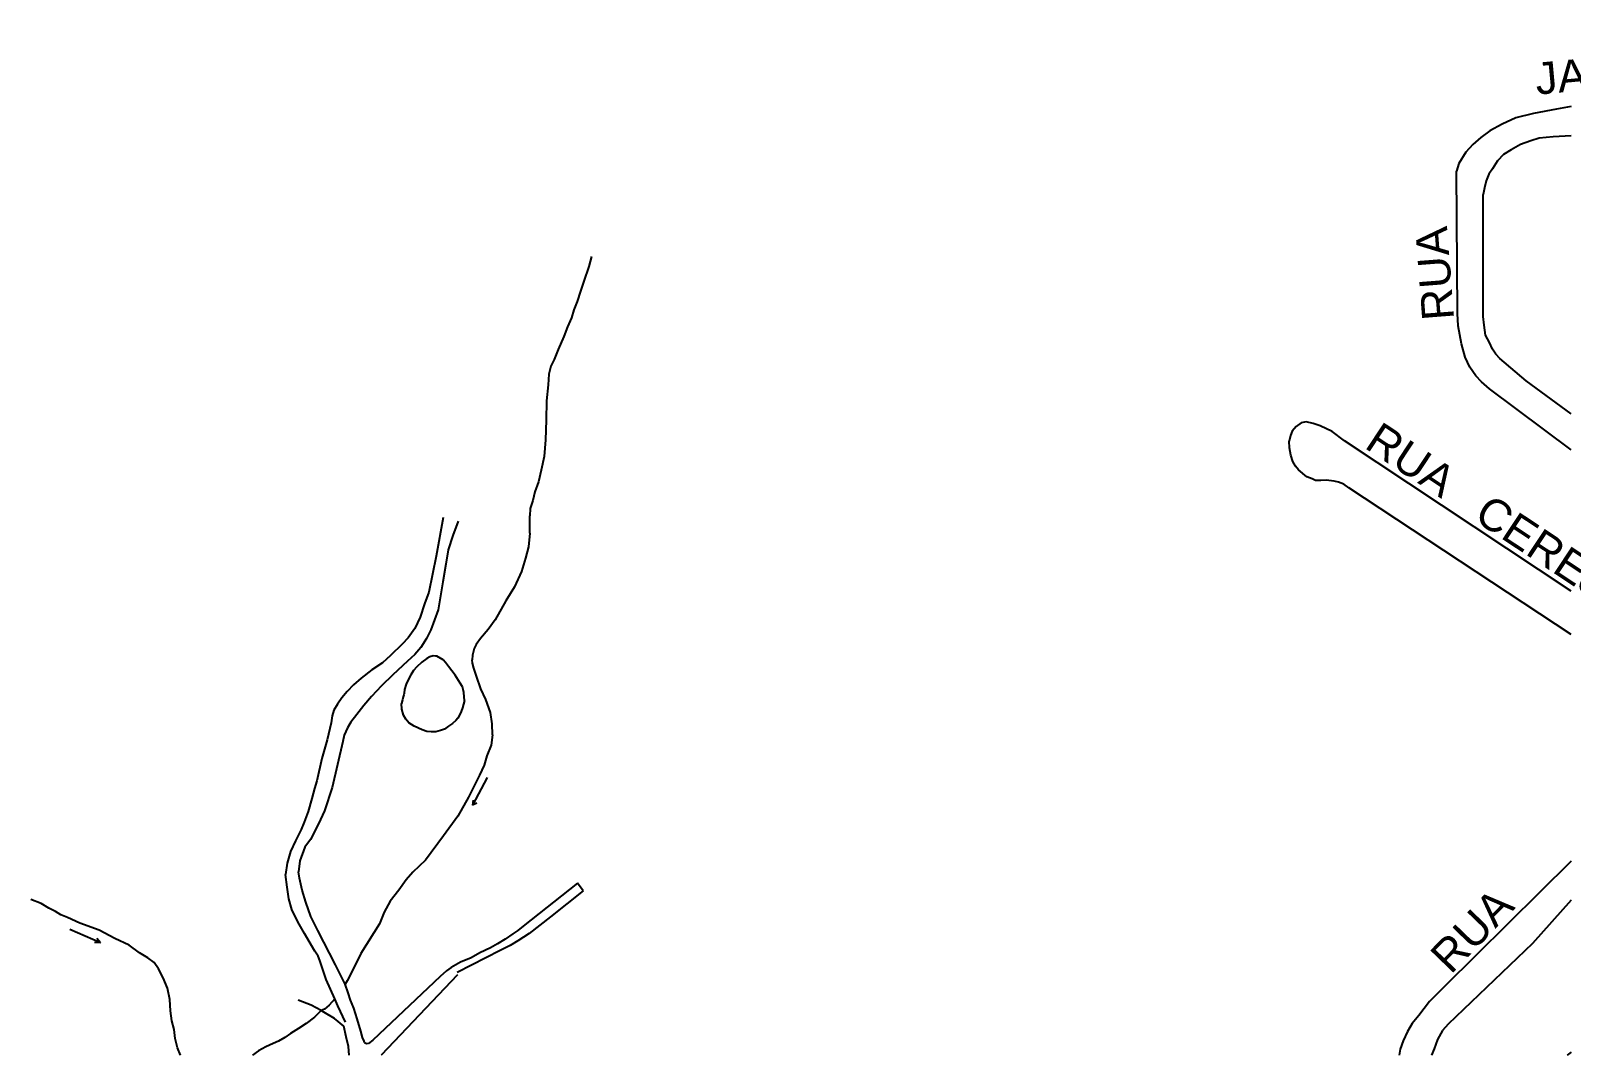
# Model space of a CAD drawing. Header units: millimetres. Extents: x 583 to 26013, y 350 to 21391.
# Drawn here: x 6107.6 to 6591.2, y 12384 to 12705.8 of the extents above; entities that cross this region are included whole.
import ezdxf

# ---------------------------------------------------------------- set-up
doc = ezdxf.new("R2010")
doc.units = ezdxf.units.MM
for name, color, linetype in [('105-QUADRAS_ESTRADAS', 80, 'Continuous'), ('110-CERCA_DE_ARAME', 10, 'Continuous'), ('145-', 130, 'Continuous')]:
    doc.layers.add(name, color=color, linetype=linetype)
doc.styles.add('EU', font='arial.ttf', dxfattribs={"height": 10})

msp = doc.modelspace()

# ---------------------------------------------------------------- linework, layer by layer
at = {"layer": '105-QUADRAS_ESTRADAS', "color": 0, "linetype": 'Continuous'}
for p, q in [((6579.31551, 12679.80241), (6573.81551, 12678.40241)), ((6586.51551, 12681.10241), (6579.31551, 12679.80241)), ((6591.11551, 12682.00241), (6586.51551, 12681.10241)), ((6565.61551, 12674.30241), (6562.81551, 12672.20241)), ((6569.51551, 12676.40241), (6565.61551, 12674.30241)), ((6573.81551, 12678.40241), (6569.51551, 12676.40241)), ((6560.31551, 12670.10241), (6558.11551, 12667.60241)), ((6562.81551, 12672.20241), (6560.31551, 12670.10241)), ((6575.21551, 12670.00241), (6572.31551, 12668.40241)), ((6578.51551, 12671.20241), (6575.21551, 12670.00241)), ((6581.11551, 12672.00241), (6578.51551, 12671.20241)), ((6585.51551, 12672.50241), (6581.11551, 12672.00241)), ((6591.11551, 12672.80241), (6585.51551, 12672.50241)), ((6558.11551, 12667.60241), (6555.91551, 12664.10241)), ((6568.01551, 12664.90241), (6566.41551, 12662.40241)), ((6569.91551, 12666.90241), (6568.01551, 12664.90241)), ((6572.31551, 12668.40241), (6569.91551, 12666.90241)), ((6555.91551, 12664.10241), (6555.11551, 12661.70241)), ((6555.51551, 12617.00241), (6555.11551, 12661.70241)), ((6565.31551, 12660.70241), (6564.51551, 12658.60241)), ((6566.41551, 12662.40241), (6565.31551, 12660.70241)), ((6563.91551, 12656.40241), (6563.51551, 12654.30241)), ((6564.51551, 12658.60241), (6563.91551, 12656.40241)), ((6563.51551, 12616.00241), (6563.51551, 12654.30241)), ((6555.71551, 12613.10241), (6555.51551, 12617.00241)), ((6563.81551, 12613.30241), (6563.51551, 12616.00241)), ((6556.71551, 12607.40241), (6555.71551, 12613.10241)), ((6564.31551, 12610.20241), (6563.81551, 12613.30241)), ((6557.91551, 12603.30241), (6556.71551, 12607.40241)), ((6565.51551, 12607.90241), (6564.31551, 12610.20241)), ((6566.41551, 12605.80241), (6565.51551, 12607.90241)), ((6559.31551, 12600.10241), (6557.91551, 12603.30241)), ((6567.51551, 12604.20241), (6566.41551, 12605.80241)), ((6568.81551, 12602.80241), (6567.51551, 12604.20241)), ((6577.01551, 12595.80241), (6568.81551, 12602.80241)), ((6561.21551, 12597.40241), (6559.31551, 12600.10241)), ((6563.01551, 12595.50241), (6561.21551, 12597.40241)), ((6565.51551, 12593.30241), (6563.01551, 12595.50241)), ((6591.11551, 12574.10241), (6565.51551, 12593.30241)), ((6591.11551, 12585.50241), (6577.01551, 12595.80241)), ((6506.41551, 12582.60241), (6504.81551, 12581.50241)), ((6508.01551, 12582.90241), (6506.41551, 12582.60241)), ((6510.11551, 12582.40241), (6508.01551, 12582.90241)), ((6512.41551, 12581.70241), (6510.11551, 12582.40241)), ((6503.01551, 12578.70241), (6502.61551, 12576.90241)), ((6503.61551, 12580.00241), (6503.01551, 12578.70241)), ((6504.81551, 12581.50241), (6503.61551, 12580.00241)), ((6516.11551, 12579.90241), (6512.41551, 12581.70241)), ((6520.01551, 12577.00241), (6516.11551, 12579.90241)), ((6502.71551, 12574.80241), (6502.61551, 12576.90241)), ((6503.11551, 12572.50241), (6502.71551, 12574.80241)), ((6503.81551, 12570.50241), (6503.11551, 12572.50241)), ((6591.11551, 12529.80241), (6520.01551, 12577.00241)), ((6504.61551, 12569.00241), (6503.81551, 12570.50241)), ((6505.51551, 12567.90241), (6504.61551, 12569.00241)), ((6508.21551, 12565.70241), (6505.51551, 12567.90241)), ((6509.81551, 12565.00241), (6508.21551, 12565.70241)), ((6510.91551, 12564.50241), (6509.81551, 12565.00241)), ((6512.61551, 12564.50241), (6510.91551, 12564.50241)), ((6514.21551, 12564.60241), (6512.61551, 12564.50241)), ((6516.71551, 12564.30241), (6514.21551, 12564.60241)), ((6518.11551, 12564.00241), (6516.71551, 12564.30241)), ((6519.81551, 12563.40241), (6518.11551, 12564.00241)), ((6521.41551, 12562.20241), (6519.81551, 12563.40241)), ((6591.11551, 12516.10241), (6521.41551, 12562.20241)), ((6237.01551, 12552.90241), (6234.91551, 12540.70241)), ((6241.81551, 12551.70241), (6240.11551, 12547.20241)), ((6240.11551, 12547.20241), (6238.61551, 12542.70241)), ((6234.91551, 12540.70241), (6232.51551, 12529.40241)), ((6238.61551, 12542.70241), (6237.91551, 12538.20241)), ((6237.91551, 12538.20241), (6236.91551, 12532.70241)), ((6232.51551, 12529.40241), (6231.21551, 12525.80241)), ((6236.91551, 12532.70241), (6235.51551, 12523.90241)), ((6231.21551, 12525.80241), (6229.81551, 12521.60241)), ((6229.81551, 12521.60241), (6228.11551, 12518.00241)), ((6235.51551, 12523.90241), (6233.21551, 12517.60241)), ((6226.11551, 12515.10241), (6224.21551, 12513.10241)), ((6228.11551, 12518.00241), (6226.11551, 12515.10241)), ((6231.81551, 12514.90241), (6230.01551, 12512.10241)), ((6233.21551, 12517.60241), (6231.81551, 12514.90241)), ((6220.51551, 12509.60241), (6218.01551, 12507.20241)), ((6224.21551, 12513.10241), (6220.51551, 12509.60241)), ((6228.11551, 12509.90241), (6225.81551, 12507.80241)), ((6230.01551, 12512.10241), (6228.11551, 12509.90241)), ((6214.71551, 12505.00241), (6211.31551, 12502.40241)), ((6218.01551, 12507.20241), (6214.71551, 12505.00241)), ((6225.81551, 12507.80241), (6221.21551, 12503.50241)), ((6208.91551, 12500.30241), (6206.91551, 12498.20241)), ((6211.31551, 12502.40241), (6208.91551, 12500.30241)), ((6217.71551, 12500.00241), (6214.61551, 12496.70241)), ((6221.21551, 12503.50241), (6217.71551, 12500.00241)), ((6205.21551, 12496.20241), (6203.91551, 12494.30241)), ((6206.91551, 12498.20241), (6205.21551, 12496.20241)), ((6214.61551, 12496.70241), (6212.11551, 12493.80241)), ((6202.21551, 12490.60241), (6201.91551, 12488.40241)), ((6202.71551, 12492.40241), (6202.21551, 12490.60241)), ((6203.91551, 12494.30241), (6202.71551, 12492.40241)), ((6209.91551, 12491.00241), (6208.11551, 12488.60241)), ((6212.11551, 12493.80241), (6209.91551, 12491.00241)), ((6201.91551, 12488.40241), (6200.61551, 12483.10241)), ((6207.01551, 12486.80241), (6206.01551, 12484.50241)), ((6208.11551, 12488.60241), (6207.01551, 12486.80241)), ((6200.61551, 12483.10241), (6199.01551, 12477.20241)), ((6205.51551, 12482.50241), (6202.21551, 12468.10241)), ((6206.01551, 12484.50241), (6205.51551, 12482.50241)), ((6199.01551, 12477.20241), (6197.41551, 12470.20241)), ((6196.71551, 12467.80241), (6195.81551, 12464.60241)), ((6197.41551, 12470.20241), (6196.71551, 12467.80241)), ((6202.21551, 12468.10241), (6199.81551, 12460.80241)), ((6195.81551, 12464.60241), (6194.71551, 12460.60241)), ((6193.41551, 12457.20241), (6192.51551, 12454.90241)), ((6194.71551, 12460.60241), (6193.41551, 12457.20241)), ((6197.91551, 12456.70241), (6195.41551, 12451.80241)), ((6199.81551, 12460.80241), (6197.91551, 12456.70241)), ((6192.51551, 12454.90241), (6190.71551, 12451.30241)), ((6195.41551, 12451.80241), (6193.61551, 12449.30241)), ((6189.11551, 12448.00241), (6188.11551, 12444.30241)), ((6190.71551, 12451.30241), (6189.11551, 12448.00241)), ((6193.61551, 12449.30241), (6192.11551, 12445.10241)), ((6188.11551, 12444.30241), (6187.61551, 12440.80241)), ((6192.11551, 12445.10241), (6191.61551, 12441.60241)), ((6591.11551, 12444.90241), (6551.41551, 12405.60241)), ((6188.11551, 12436.80241), (6187.61551, 12440.80241)), ((6191.91551, 12439.60241), (6191.61551, 12441.60241)), ((6192.81551, 12435.80241), (6191.91551, 12439.60241)), ((6279.21551, 12438.00241), (6262.21551, 12424.50241)), ((6281.01551, 12435.60241), (6279.21551, 12438.00241)), ((6188.61551, 12433.10241), (6188.11551, 12436.80241)), ((6189.51551, 12429.80241), (6188.61551, 12433.10241)), ((6193.91551, 12432.10241), (6192.81551, 12435.80241)), ((6195.51551, 12427.60241), (6193.91551, 12432.10241)), ((6281.01551, 12435.60241), (6270.71551, 12427.50241)), ((6591.11551, 12432.70241), (6579.01551, 12419.10241)), ((6191.41551, 12425.90241), (6189.51551, 12429.80241)), ((6197.71551, 12423.20241), (6195.51551, 12427.60241)), ((6270.71551, 12427.50241), (6264.01551, 12422.20241)), ((6193.51551, 12422.20241), (6191.41551, 12425.90241)), ((6203.21551, 12412.40241), (6197.71551, 12423.20241)), ((6260.51551, 12423.20241), (6258.91551, 12422.10241)), ((6262.21551, 12424.50241), (6260.51551, 12423.20241)), ((6196.81551, 12416.70241), (6193.51551, 12422.20241)), ((6251.91551, 12417.70241), (6248.61551, 12416.20241)), ((6254.11551, 12419.00241), (6251.91551, 12417.70241)), ((6256.51551, 12420.50241), (6254.11551, 12419.00241)), ((6258.11551, 12418.50241), (6254.91551, 12416.90241)), ((6258.91551, 12422.10241), (6256.51551, 12420.50241)), ((6260.51551, 12419.90241), (6258.11551, 12418.50241)), ((6264.01551, 12422.20241), (6260.51551, 12419.90241)), ((6579.01551, 12419.10241), (6552.51551, 12393.70241)), ((6197.81551, 12415.10241), (6196.81551, 12416.70241)), ((6198.31551, 12413.80241), (6197.81551, 12415.10241)), ((6200.31551, 12407.80241), (6198.31551, 12413.80241)), ((6242.51551, 12413.20241), (6239.61551, 12411.60241)), ((6254.91551, 12416.90241), (6241.41551, 12410.00241)), ((6245.81551, 12414.60241), (6242.51551, 12413.20241)), ((6248.61551, 12416.20241), (6245.81551, 12414.60241)), ((6206.31551, 12406.30241), (6203.21551, 12412.40241)), ((6236.11551, 12408.70241), (6215.01551, 12388.70241)), ((6238.11551, 12410.50241), (6236.11551, 12408.70241)), ((6239.61551, 12411.60241), (6238.11551, 12410.50241)), ((6203.01551, 12401.70241), (6200.31551, 12407.80241)), ((6207.21551, 12403.60241), (6206.31551, 12406.30241)), ((6208.01551, 12401.30241), (6207.21551, 12403.60241)), ((6551.41551, 12405.60241), (6546.71551, 12400.90241)), ((6204.01551, 12399.50241), (6203.01551, 12401.70241)), ((6206.41551, 12394.40241), (6204.01551, 12399.50241)), ((6209.01551, 12398.80241), (6208.01551, 12401.30241)), ((6210.11551, 12395.40241), (6209.01551, 12398.80241)), ((6546.71551, 12400.90241), (6543.31551, 12396.50241)), ((6211.21551, 12391.60241), (6210.11551, 12395.40241)), ((6541.21551, 12394.00241), (6539.81551, 12391.40241)), ((6543.31551, 12396.50241), (6541.21551, 12394.00241)), ((6552.51551, 12393.70241), (6550.71551, 12391.80241)), ((6211.71551, 12389.60241), (6211.21551, 12391.60241)), ((6212.21551, 12388.40241), (6211.71551, 12389.60241)), ((6215.01551, 12388.70241), (6213.61551, 12387.70241)), ((6539.81551, 12391.40241), (6538.41551, 12388.50241)), ((6549.21551, 12388.90241), (6548.11551, 12386.00241)), ((6550.71551, 12391.80241), (6549.21551, 12388.90241)), ((6212.41551, 12387.90241), (6212.21551, 12388.40241)), ((6213.01551, 12387.60241), (6212.41551, 12387.90241)), ((6213.61551, 12387.70241), (6213.01551, 12387.60241)), ((6537.51551, 12385.90241), (6537.21551, 12384.00241)), ((6537.21551, 12384.00241), (6537.21551, 12384.00241)), ((6538.41551, 12388.50241), (6537.51551, 12385.90241)), ((6548.11551, 12386.00241), (6547.31551, 12384.00241)), ((6547.31551, 12384.00241), (6547.31551, 12384.00241)), ((6591.11551, 12385.00241), (6589.91551, 12384.00241)), ((6589.91551, 12384.00241), (6589.91551, 12384.00241)), ((6591.11551, 12385.00241), (6591.11551, 12385.00241))]:
    msp.add_line(p, q, dxfattribs=at)
at = {"layer": '110-CERCA_DE_ARAME', "color": 0, "linetype": 'Continuous'}
for p, q in [((6241.51551, 12409.20241), (6217.61551, 12384.00241)), ((6195.61551, 12399.70241), (6191.51551, 12401.30241)), ((6198.81551, 12398.00241), (6195.61551, 12399.70241)), ((6199.61551, 12397.50241), (6198.81551, 12398.00241)), ((6202.91551, 12395.50241), (6199.61551, 12397.50241)), ((6205.91551, 12393.10241), (6202.91551, 12395.50241)), ((6206.61551, 12389.80241), (6205.91551, 12393.10241)), ((6207.31551, 12386.70241), (6206.61551, 12389.80241)), ((6207.51551, 12384.00241), (6207.31551, 12386.70241)), ((6207.51551, 12384.00241), (6207.51551, 12384.00241)), ((6217.61551, 12384.00241), (6217.61551, 12384.00241))]:
    msp.add_line(p, q, dxfattribs=at)
at = {"layer": '145-', "color": 0, "linetype": 'Continuous'}
for p, q in [((6282.81551, 12631.70241), (6281.21551, 12627.10241)), ((6283.61551, 12634.90241), (6282.81551, 12631.70241)), ((6281.21551, 12627.10241), (6280.21551, 12624.00241)), ((6279.11551, 12620.70241), (6278.11551, 12618.10241)), ((6280.21551, 12624.00241), (6279.11551, 12620.70241)), ((6278.11551, 12618.10241), (6277.31551, 12615.60241)), ((6276.11551, 12612.80241), (6274.91551, 12609.70241)), ((6277.31551, 12615.60241), (6276.11551, 12612.80241)), ((6274.91551, 12609.70241), (6273.11551, 12605.70241)), ((6271.91551, 12602.50241), (6270.81551, 12600.40241)), ((6273.11551, 12605.70241), (6271.91551, 12602.50241)), ((6270.21551, 12597.90241), (6270.01551, 12594.60241)), ((6270.81551, 12600.40241), (6270.21551, 12597.90241)), ((6270.01551, 12594.60241), (6269.51551, 12589.50241)), ((6269.51551, 12589.50241), (6269.41551, 12583.50241)), ((6269.41551, 12583.50241), (6269.21551, 12577.30241)), ((6269.21551, 12577.30241), (6268.81551, 12572.10241)), ((6267.81551, 12567.80241), (6267.01551, 12564.10241)), ((6268.81551, 12572.10241), (6267.81551, 12567.80241)), ((6267.01551, 12564.10241), (6265.81551, 12561.00241)), ((6265.21551, 12558.20241), (6264.41551, 12555.70241)), ((6265.81551, 12561.00241), (6265.21551, 12558.20241)), ((6264.41551, 12555.70241), (6264.21551, 12553.40241)), ((6264.21551, 12548.00241), (6264.21551, 12553.40241)), ((6263.81551, 12543.70241), (6262.91551, 12540.10241)), ((6264.21551, 12548.00241), (6263.81551, 12543.70241)), ((6262.91551, 12540.10241), (6261.61551, 12535.90241)), ((6261.61551, 12535.90241), (6259.41551, 12531.10241)), ((6259.41551, 12531.10241), (6256.71551, 12526.70241)), ((6256.71551, 12526.70241), (6253.41551, 12520.80241)), ((6253.41551, 12520.80241), (6251.21551, 12517.70241)), ((6248.81551, 12514.90241), (6247.41551, 12513.00241)), ((6251.21551, 12517.70241), (6248.81551, 12514.90241)), ((6246.31551, 12509.70241), (6246.21551, 12508.20241)), ((6246.81551, 12511.70241), (6246.31551, 12509.70241)), ((6247.41551, 12513.00241), (6246.81551, 12511.70241)), ((6227.71551, 12504.80241), (6226.91551, 12503.50241)), ((6228.81551, 12506.00241), (6227.71551, 12504.80241)), ((6230.41551, 12507.50241), (6228.81551, 12506.00241)), ((6231.91551, 12508.60241), (6230.41551, 12507.50241)), ((6232.91551, 12509.10241), (6231.91551, 12508.60241)), ((6233.91551, 12509.40241), (6232.91551, 12509.10241)), ((6234.61551, 12509.30241), (6233.91551, 12509.40241)), ((6235.11551, 12509.30241), (6234.61551, 12509.30241)), ((6237.01551, 12508.20241), (6235.11551, 12509.30241)), ((6237.81551, 12507.30241), (6237.01551, 12508.20241)), ((6238.71551, 12506.10241), (6237.81551, 12507.30241)), ((6240.81551, 12503.40241), (6238.71551, 12506.10241)), ((6246.31551, 12507.10241), (6246.21551, 12508.20241)), ((6246.71551, 12505.60241), (6246.31551, 12507.10241)), ((6247.51551, 12503.10241), (6246.71551, 12505.60241)), ((6225.41551, 12500.50241), (6224.91551, 12498.90241)), ((6226.11551, 12501.90241), (6225.41551, 12500.50241)), ((6226.91551, 12503.50241), (6226.11551, 12501.90241)), ((6242.41551, 12500.90241), (6240.81551, 12503.40241)), ((6243.11551, 12499.70241), (6242.41551, 12500.90241)), ((6248.91551, 12499.10241), (6247.51551, 12503.10241)), ((6224.31551, 12495.60241), (6224.01551, 12494.50241)), ((6224.51551, 12496.60241), (6224.31551, 12495.60241)), ((6224.71551, 12497.20241), (6224.51551, 12496.60241)), ((6224.81551, 12497.70241), (6224.71551, 12497.20241)), ((6224.91551, 12498.90241), (6224.81551, 12497.70241)), ((6243.31551, 12498.90241), (6243.11551, 12499.70241)), ((6243.51551, 12497.90241), (6243.31551, 12498.90241)), ((6243.71551, 12495.40241), (6243.41551, 12494.30241)), ((6243.61551, 12496.60241), (6243.51551, 12497.90241)), ((6243.71551, 12495.40241), (6243.61551, 12496.60241)), ((6250.41551, 12495.70241), (6248.91551, 12499.10241)), ((6251.91551, 12491.60241), (6250.41551, 12495.70241)), ((6224.11551, 12492.70241), (6224.01551, 12494.50241)), ((6224.61551, 12490.80241), (6224.11551, 12492.70241)), ((6225.31551, 12489.60241), (6224.61551, 12490.80241)), ((6242.31551, 12491.00241), (6241.71551, 12489.90241)), ((6242.71551, 12492.00241), (6242.31551, 12491.00241)), ((6243.11551, 12493.10241), (6242.71551, 12492.00241)), ((6243.41551, 12494.30241), (6243.11551, 12493.10241)), ((6252.41551, 12488.10241), (6251.91551, 12491.60241)), ((6226.31551, 12488.40241), (6225.31551, 12489.60241)), ((6227.91551, 12487.30241), (6226.31551, 12488.40241)), ((6230.51551, 12486.20241), (6227.91551, 12487.30241)), ((6231.91551, 12485.70241), (6230.51551, 12486.20241)), ((6233.31551, 12485.60241), (6231.91551, 12485.70241)), ((6234.71551, 12485.60241), (6233.31551, 12485.60241)), ((6236.21551, 12486.00241), (6234.71551, 12485.60241)), ((6237.51551, 12486.40241), (6236.21551, 12486.00241)), ((6238.71551, 12487.30241), (6237.51551, 12486.40241)), ((6240.01551, 12488.20241), (6238.71551, 12487.30241)), ((6241.01551, 12489.10241), (6240.01551, 12488.20241)), ((6241.71551, 12489.90241), (6241.01551, 12489.10241)), ((6252.51551, 12484.60241), (6252.41551, 12488.10241)), ((6252.11551, 12481.40241), (6250.81551, 12478.00241)), ((6252.51551, 12484.60241), (6252.11551, 12481.40241)), ((6250.81551, 12478.00241), (6249.91551, 12475.10241)), ((6248.51551, 12472.00241), (6245.01551, 12465.10241)), ((6250.91551, 12471.20241), (6246.31551, 12462.50241)), ((6249.91551, 12475.10241), (6248.51551, 12472.00241)), ((6245.01551, 12465.10241), (6241.61551, 12459.10241)), ((6246.51551, 12464.10241), (6246.31551, 12462.50241)), ((6247.61551, 12463.20241), (6246.31551, 12462.50241)), ((6241.61551, 12459.10241), (6237.21551, 12452.90241)), ((6237.21551, 12452.90241), (6231.51551, 12445.30241)), ((6231.51551, 12445.30241), (6227.51551, 12441.50241)), ((6225.41551, 12439.10241), (6223.11551, 12435.80241)), ((6227.51551, 12441.50241), (6225.41551, 12439.10241)), ((6110.81551, 12431.70241), (6107.61551, 12432.90241)), ((6220.41551, 12432.40241), (6218.51551, 12428.90241)), ((6223.11551, 12435.80241), (6220.41551, 12432.40241)), ((6113.31551, 12430.20241), (6110.81551, 12431.70241)), ((6115.31551, 12429.10241), (6113.31551, 12430.20241)), ((6117.01551, 12428.10241), (6115.31551, 12429.10241)), ((6119.11551, 12427.30241), (6117.01551, 12428.10241)), ((6123.01551, 12425.50241), (6119.11551, 12427.30241)), ((6218.51551, 12428.90241), (6217.11551, 12425.30241)), ((6129.51551, 12419.30241), (6119.81551, 12423.50241)), ((6129.11551, 12423.30241), (6123.01551, 12425.50241)), ((6134.01551, 12420.70241), (6129.11551, 12423.30241)), ((6217.11551, 12425.30241), (6211.21551, 12415.90241)), ((6129.51551, 12419.30241), (6127.61551, 12419.40241)), ((6129.51551, 12419.30241), (6128.31551, 12420.70241)), ((6138.51551, 12418.60241), (6134.01551, 12420.70241)), ((6141.71551, 12416.20241), (6138.51551, 12418.60241)), ((6144.31551, 12414.60241), (6141.71551, 12416.20241)), ((6146.31551, 12413.10241), (6144.31551, 12414.60241)), ((6147.71551, 12411.10241), (6146.31551, 12413.10241)), ((6211.21551, 12415.90241), (6208.11551, 12409.60241)), ((6149.11551, 12408.30241), (6147.71551, 12411.10241)), ((6150.51551, 12405.10241), (6149.11551, 12408.30241)), ((6208.11551, 12409.60241), (6206.91551, 12407.40241)), ((6151.21551, 12401.50241), (6150.51551, 12405.10241)), ((6206.91551, 12407.40241), (6206.31551, 12406.30241)), ((6151.51551, 12397.90241), (6151.21551, 12401.50241)), ((6199.81551, 12398.50241), (6198.81551, 12398.00241)), ((6201.31551, 12399.70241), (6199.81551, 12398.50241)), ((6203.01551, 12401.70241), (6201.31551, 12399.70241)), ((6151.91551, 12394.80241), (6151.51551, 12397.90241)), ((6152.61551, 12392.10241), (6151.91551, 12394.80241)), ((6194.01551, 12394.00241), (6191.61551, 12392.40241)), ((6196.71551, 12395.90241), (6194.01551, 12394.00241)), ((6198.81551, 12398.00241), (6196.71551, 12395.90241)), ((6152.91551, 12389.20241), (6152.61551, 12392.10241)), ((6153.61551, 12386.30241), (6152.91551, 12389.20241)), ((6187.31551, 12389.60241), (6185.41551, 12388.40241)), ((6189.11551, 12390.80241), (6187.31551, 12389.60241)), ((6191.61551, 12392.40241), (6189.11551, 12390.80241)), ((6154.61551, 12384.00241), (6153.61551, 12386.30241)), ((6154.61551, 12384.00241), (6154.61551, 12384.00241)), ((6179.11551, 12385.40241), (6177.21551, 12384.00241)), ((6177.21551, 12384.00241), (6177.21551, 12384.00241)), ((6181.41551, 12386.60241), (6179.11551, 12385.40241)), ((6183.71551, 12387.70241), (6181.41551, 12386.60241)), ((6185.41551, 12388.40241), (6183.71551, 12387.70241))]:
    msp.add_line(p, q, dxfattribs=at)

# ---------------------------------------------------------------- texts
at = {"color": 0, "linetype": 'Continuous', "lineweight": 20, "style": 'EU'}
for s, rotation, p in [('JACARANDÁ', 5.2774061, (6580.3172, 12685.68528)), ('RUA ', 94.4065573, (6554.42222, 12615.18624)), ('RUA               DO                 PINHEIRO', 45.9899557, (6553.3458, 12409.13861)), ('RUA   CEREJEIRA', 326.5191096, (6525.89196, 12574.97665))]:
    msp.add_text(s, height=10, rotation=rotation, dxfattribs=at).set_placement(p)

doc.saveas('drawing.dxf')
